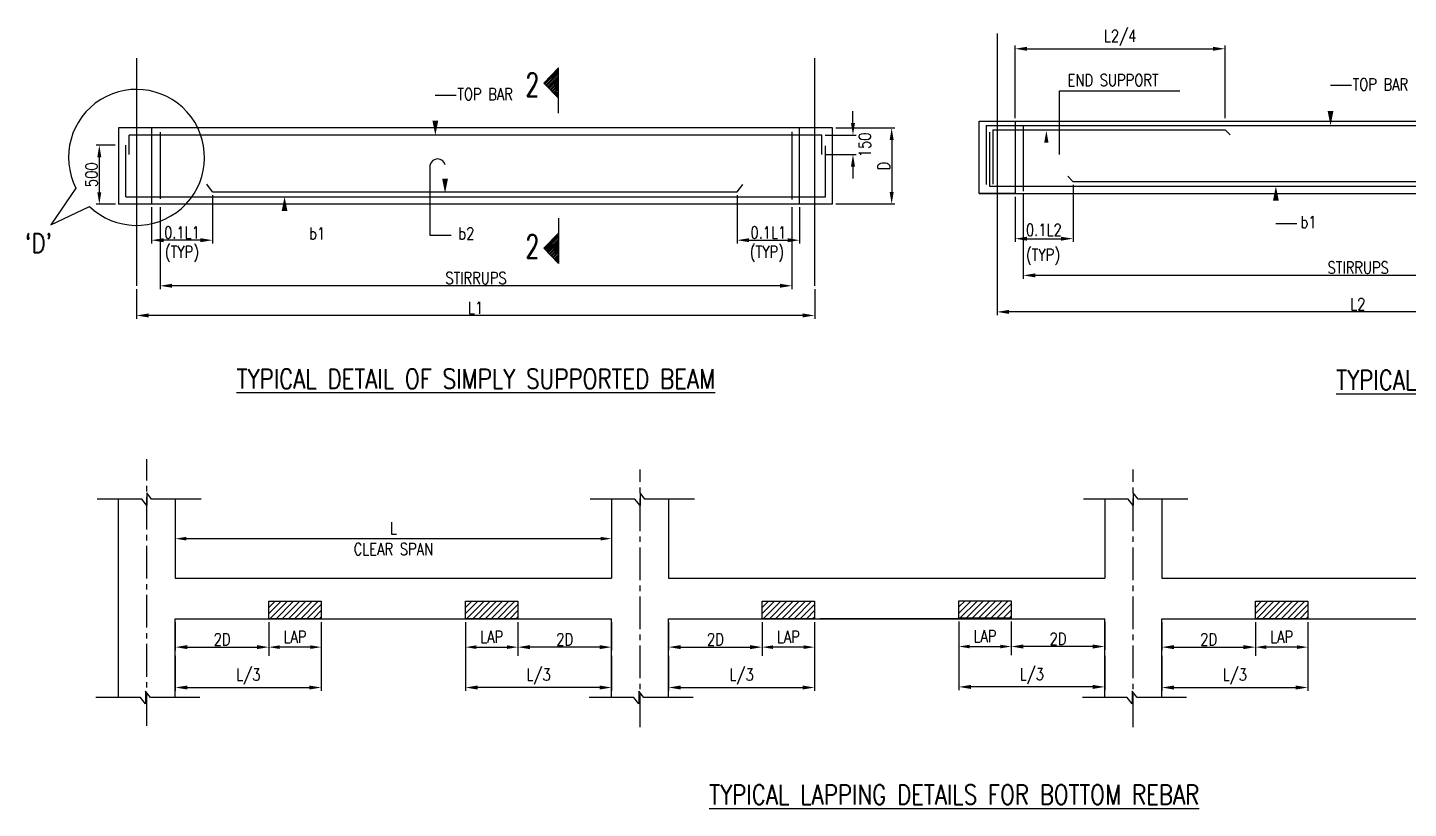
# Model space of a CAD drawing. Extents: x 455722 to 896904, y -439105 to -272741.
# Drawn here: x 514121 to 545775, y -305675 to -287773 of the extents above; entities that cross this region are included whole.
import ezdxf
from ezdxf.enums import TextEntityAlignment as Align
from ezdxf.lldxf.tags import DXFTag

# ---------------------------------------------------------------- set-up
doc = ezdxf.new("R2010")
doc.units = 0
doc.header["$LTSCALE"] = 500
doc.header["$MEASUREMENT"] = 0
doc.linetypes.add('CENTER2', pattern=[1.125, 0.75, -0.125, 0.125, -0.125])
doc.layers.get('DEFPOINTS').update_dxf_attribs({"color": 4})
for name, color, linetype in [('07', 5, 'Continuous'), ('08', 4, 'Continuous'), ('09', 6, 'Continuous'), ('BEAM', 4, 'Continuous'), ('CEN', 8, 'CENTER'), ('col & circal', 8, 'CENTER2'), ('CUTOUT2', 9, 'Continuous'), ('DIM', 5, 'Continuous'), ('LINK', 2, 'Continuous'), ('NO. SECTION', 1, 'Continuous'), ('S-CONCRET LINE', 4, 'Continuous'), ('S-DIM-1', 5, 'Continuous'), ('S-REINFORCEMENT', 6, 'Continuous'), ('S-TEXT-1', 4, 'Continuous'), ('S-TITLE', 6, 'Continuous'), ('STIRRUPS', 2, 'Continuous')]:
    doc.layers.add(name, color=color, linetype=linetype)
doc.styles.add('ROMANC', font='simplex.shx', dxfattribs={"width": 0.8, "height": 250})
doc.styles.add('ROMANS', font='simplex.shx', dxfattribs={"width": 0.8, "height": 275, "bigfont": 'bigfont.shx'})
doc.styles.add('ROMENT', font='simplex.shx', dxfattribs={"bigfont": 'bigfont.shx'})
tags = doc.linetypes.add('CENTER', pattern=[2, 1.25, -0.25, 0.25, -0.25]).pattern_tags.tags
tags[10:11] = [DXFTag(74, 4), DXFTag(75, 0), DXFTag(340, '0'), DXFTag(46, 1.0), DXFTag(50, 0.0), DXFTag(44, 0.0), DXFTag(45, 0.0)]
tags[8:9] = [DXFTag(74, 4), DXFTag(75, 0), DXFTag(340, '0'), DXFTag(46, 1.0), DXFTag(50, 0.0), DXFTag(44, 0.0), DXFTag(45, 0.0)]
tags[6:7] = [DXFTag(74, 4), DXFTag(75, 0), DXFTag(340, '0'), DXFTag(46, 1.0), DXFTag(50, 0.0), DXFTag(44, 0.0), DXFTag(45, 0.0)]
tags[4:5] = [DXFTag(74, 4), DXFTag(75, 0), DXFTag(340, '0'), DXFTag(46, 1.0), DXFTag(50, 0.0), DXFTag(44, 0.0), DXFTag(45, 0.0)]
doc.dimstyles.new('Copy of INT2TIMES', dxfattribs={"dimtxt": 300, "dimasz": 275, "dimexe": 75, "dimexo": 75, "dimgap": 40, "dimtad": 1, "dimdec": 0, "dimlfac": 0.5, "dimrnd": 5, "dimzin": 0, "dimdsep": 46, "dimtxsty": 'ROMANS', "dimcen": -1, "dimclrd": 5, "dimclre": 5, "dimclrt": 4, "dimadec": 0, "dimazin": 0, "dimtfac": 1, "dimtdec": 0, "dimtix": 1, "dimtofl": 0, "dimtmove": 2, "dimatfit": 3, "dimfxl": 0, "dimtolj": 1, "dimtzin": 0, "dimarcsym": 0})
doc.dimstyles.new('dim100', dxfattribs={"dimtxt": 250, "dimasz": 250, "dimexe": 200, "dimexo": 200, "dimgap": 100, "dimtad": 1, "dimdec": 0, "dimzin": 0, "dimdsep": 46, "dimtxsty": 'ROMANS', "dimcen": 0, "dimclrd": 5, "dimclre": 5, "dimclrt": 4, "dimadec": 0, "dimazin": 0, "dimtfac": 1, "dimtdec": 0, "dimtix": 1, "dimtofl": 0, "dimtmove": 2, "dimatfit": 3, "dimfxl": 0, "dimtolj": 1, "dimtzin": 0, "dimlwd": -1, "dimlwe": -1, "dimarcsym": 0})
pattern_1 = [(225, (528647.642, -196795.326), (-19.505621, 19.505621), [])]

# ---------------------------------------------------------------- blocks, each defined once
blk = doc.blocks.new('*D18')
at = {"layer": 'DEFPOINTS', "color": 0, "ltscale": 2}
for p in [(536346, -292942), (552884, -293454), (536346, -294291)]:
    blk.add_point(p, dxfattribs=at)
at = {"layer": 'DIM', "color": 5, "lineweight": -2, "ltscale": 2}
for p, q in [((536346, -293017), (536346, -294366)), ((552884, -293529), (552884, -294366)), ((552609, -294291), (536621, -294291))]:
    blk.add_line(p, q, dxfattribs=at)
at = {"layer": 'DIM', "color": 5, "ltscale": 2}
for points in [[(536621, -294245), (536621, -294337), (536346, -294291)], [(552609, -294245), (552609, -294337), (552884, -294291)]]:
    blk.add_solid(points, dxfattribs=at)
at = {"layer": 'DIM', "color": 4, "ltscale": 2, "insert": (544615, -294114), "char_height": 275, "attachment_point": 5, "style": 'ROMANS'}
blk.add_mtext('\\A1;L2', dxfattribs=at)
blk = doc.blocks.new('*D19')
at = {"layer": 'DEFPOINTS', "color": 0, "ltscale": 2}
for p in [(536945, -291526), (552305, -291575), (536945, -293454)]:
    blk.add_point(p, dxfattribs=at)
at = {"layer": 'DIM', "color": 5, "lineweight": -2, "ltscale": 2}
for p, q in [((536945, -291601), (536945, -293529)), ((552305, -291650), (552305, -293529)), ((552030, -293454), (537220, -293454))]:
    blk.add_line(p, q, dxfattribs=at)
at = {"layer": 'DIM', "color": 5, "ltscale": 2}
for points in [[(537220, -293408), (537220, -293499), (536945, -293454)], [(552030, -293408), (552030, -293499), (552305, -293454)]]:
    blk.add_solid(points, dxfattribs=at)
at = {"layer": 'DIM', "color": 4, "ltscale": 2, "insert": (544625, -293276), "char_height": 275, "attachment_point": 5, "style": 'ROMANS'}
blk.add_mtext('\\A1;STIRRUPS', dxfattribs=at)
blk = doc.blocks.new('*D30')
at = {"layer": 'DEFPOINTS', "color": 0, "ltscale": 2}
for p in [(541573, -288258), (536760, -289921), (541573, -289921)]:
    blk.add_point(p, dxfattribs=at)
at = {"layer": 'DIM', "color": 5, "lineweight": -2, "ltscale": 2}
for p, q in [((536760, -289846), (536760, -288183)), ((537035, -288258), (541298, -288258)), ((541573, -289846), (541573, -288183))]:
    blk.add_line(p, q, dxfattribs=at)
at = {"layer": 'DIM', "color": 5, "ltscale": 2}
for points in [[(537035, -288212), (537035, -288304), (536760, -288258)], [(541298, -288212), (541298, -288304), (541573, -288258)]]:
    blk.add_solid(points, dxfattribs=at)
at = {"layer": 'DIM', "color": 4, "ltscale": 2, "insert": (539167, -288008), "char_height": 275, "attachment_point": 5, "style": 'ROMANS'}
blk.add_mtext('\\A1;L2/4', dxfattribs=at)
blk = doc.blocks.new('*D33')
at = {"layer": 'DEFPOINTS', "color": 0, "ltscale": 2}
for p in [(517156, -291817), (531644, -291817), (517156, -293692)]:
    blk.add_point(p, dxfattribs=at)
at = {"layer": 'DIM', "color": 5, "lineweight": -2, "ltscale": 2}
for p, q in [((517156, -291892), (517156, -293767)), ((531644, -291892), (531644, -293767)), ((531369, -293692), (517431, -293692))]:
    blk.add_line(p, q, dxfattribs=at)
at = {"layer": 'DIM', "color": 5, "ltscale": 2}
for points in [[(517431, -293646), (517431, -293737), (517156, -293692)], [(531369, -293646), (531369, -293737), (531644, -293692)]]:
    blk.add_solid(points, dxfattribs=at)
at = {"layer": 'DIM', "color": 4, "ltscale": 2, "insert": (524400, -293514), "char_height": 275, "attachment_point": 5, "style": 'ROMANS'}
blk.add_mtext('\\A1;STIRRUPS', dxfattribs=at)
blk = doc.blocks.new('*D34')
at = {"layer": 'DEFPOINTS', "color": 0, "ltscale": 2}
for p in [(516617, -293692), (532164, -293692), (516617, -294373)]:
    blk.add_point(p, dxfattribs=at)
at = {"layer": 'DIM', "color": 5, "lineweight": -2, "ltscale": 2}
for p, q in [((516617, -293767), (516617, -294448)), ((532164, -293767), (532164, -294448)), ((531889, -294373), (516892, -294373))]:
    blk.add_line(p, q, dxfattribs=at)
at = {"layer": 'DIM', "color": 5, "ltscale": 2}
for points in [[(516892, -294327), (516892, -294418), (516617, -294373)], [(531889, -294327), (531889, -294418), (532164, -294373)]]:
    blk.add_solid(points, dxfattribs=at)
at = {"layer": 'DIM', "color": 4, "ltscale": 2, "insert": (524390, -294195), "char_height": 275, "attachment_point": 5, "style": 'ROMANS'}
blk.add_mtext('\\A1;L1', dxfattribs=at)
blk = doc.blocks.new('*D35')
at = {"layer": 'DEFPOINTS', "color": 0, "ltscale": 2}
for p in [(532576, -290073), (532576, -291817), (533929, -291817)]:
    blk.add_point(p, dxfattribs=at)
at = {"layer": 'DIM', "color": 5, "lineweight": -2, "ltscale": 2}
for p, q in [((532651, -290073), (534004, -290073)), ((533929, -290348), (533929, -291542)), ((532651, -291817), (534004, -291817))]:
    blk.add_line(p, q, dxfattribs=at)
at = {"layer": 'DIM', "color": 5, "ltscale": 2}
for points in [[(533883, -290348), (533975, -290348), (533929, -290073)], [(533883, -291542), (533975, -291542), (533929, -291817)]]:
    blk.add_solid(points, dxfattribs=at)
at = {"layer": 'DIM', "color": 4, "ltscale": 2, "insert": (533751, -290945), "char_height": 275, "attachment_point": 5, "rotation": 90, "style": 'ROMANS'}
blk.add_mtext('\\A1;D', dxfattribs=at)
blk = doc.blocks.new('*D36')
at = {"layer": 'DEFPOINTS', "color": 0, "ltscale": 2}
for p in [(532329, -290238), (533042, -290238), (532329, -290684)]:
    blk.add_point(p, dxfattribs=at)
at = {"layer": 'DIM', "color": 5, "lineweight": -2, "ltscale": 2}
for p, q in [((533042, -289963), (533042, -289688)), ((532404, -290238), (533117, -290238)), ((532404, -290684), (533117, -290684)), ((533042, -290959), (533042, -291234))]:
    blk.add_line(p, q, dxfattribs=at)
at = {"layer": 'DIM', "color": 5, "ltscale": 2}
for points in [[(532996, -289963), (533088, -289963), (533042, -290238)], [(532996, -290959), (533088, -290959), (533042, -290684)]]:
    blk.add_solid(points, dxfattribs=at)
at = {"layer": 'DIM', "color": 4, "ltscale": 2, "insert": (533313, -290461), "char_height": 275, "attachment_point": 5, "rotation": 90, "style": 'ROMANS'}
blk.add_mtext('\\A1;150', dxfattribs=at)
blk = doc.blocks.new('*D40')
at = {"layer": 'DEFPOINTS', "color": 0, "ltscale": 2}
for p in [(516204, -290469), (515764, -291822), (516213, -291822)]:
    blk.add_point(p, dxfattribs=at)
at = {"layer": 'DIM', "color": 5, "lineweight": -2, "ltscale": 2}
for p, q in [((516129, -290469), (515689, -290469)), ((515764, -290744), (515764, -291547)), ((516138, -291822), (515689, -291822))]:
    blk.add_line(p, q, dxfattribs=at)
at = {"layer": 'DIM', "color": 5, "ltscale": 2}
for points in [[(515718, -290744), (515810, -290744), (515764, -290469)], [(515718, -291547), (515810, -291547), (515764, -291822)]]:
    blk.add_solid(points, dxfattribs=at)
at = {"layer": 'DIM', "color": 4, "ltscale": 2, "insert": (515586, -291146), "char_height": 275, "attachment_point": 5, "rotation": 90, "style": 'ROMANS'}
blk.add_mtext('\\A1;{500}', dxfattribs=at)
blk = doc.blocks.new('*D42')
at = {"layer": 'DEFPOINTS', "color": 0, "ltscale": 2}
for p in [(538086, -291299), (536760, -291575), (538086, -292612)]:
    blk.add_point(p, dxfattribs=at)
at = {"layer": 'DIM', "color": 5, "lineweight": -2, "ltscale": 2}
for p, q in [((538086, -291374), (538086, -292687)), ((536760, -291650), (536760, -292687)), ((537035, -292612), (537811, -292612))]:
    blk.add_line(p, q, dxfattribs=at)
at = {"layer": 'DIM', "color": 5, "ltscale": 2}
for points in [[(537035, -292567), (537035, -292658), (536760, -292612)], [(537811, -292567), (537811, -292658), (538086, -292612)]]:
    blk.add_solid(points, dxfattribs=at)
at = {"layer": 'DIM', "color": 4, "ltscale": 2, "insert": (537417, -292412), "char_height": 275, "attachment_point": 5, "style": 'ROMANS'}
blk.add_mtext('\\A1;0.1L2', dxfattribs=at)
blk = doc.blocks.new('*D43')
at = {"layer": 'DEFPOINTS', "color": 0, "ltscale": 2}
for p in [(516963, -291817), (518357, -291542), (516963, -292647)]:
    blk.add_point(p, dxfattribs=at)
at = {"layer": 'DIM', "color": 5, "lineweight": -2, "ltscale": 2}
for p, q in [((518357, -291617), (518357, -292722)), ((516963, -291892), (516963, -292722)), ((518082, -292647), (517238, -292647))]:
    blk.add_line(p, q, dxfattribs=at)
at = {"layer": 'DIM', "color": 5, "ltscale": 2}
for points in [[(517238, -292601), (517238, -292693), (516963, -292647)], [(518082, -292601), (518082, -292693), (518357, -292647)]]:
    blk.add_solid(points, dxfattribs=at)
at = {"layer": 'DIM', "color": 4, "ltscale": 2, "insert": (517660, -292469), "char_height": 275, "attachment_point": 5, "style": 'ROMANS'}
blk.add_mtext('\\A1;{\\A1;0.1L1}', dxfattribs=at)
blk = doc.blocks.new('*D44')
at = {"layer": 'DEFPOINTS', "color": 0, "ltscale": 2}
for p in [(530386, -291542), (531817, -291817), (531817, -292647)]:
    blk.add_point(p, dxfattribs=at)
at = {"layer": 'DIM', "color": 5, "lineweight": -2, "ltscale": 2}
for p, q in [((530386, -291617), (530386, -292722)), ((531817, -291892), (531817, -292722)), ((530661, -292647), (531542, -292647))]:
    blk.add_line(p, q, dxfattribs=at)
at = {"layer": 'DIM', "color": 5, "ltscale": 2}
for points in [[(530661, -292601), (530661, -292693), (530386, -292647)], [(531542, -292601), (531542, -292693), (531817, -292647)]]:
    blk.add_solid(points, dxfattribs=at)
at = {"layer": 'DIM', "color": 4, "ltscale": 2, "insert": (531102, -292469), "char_height": 275, "attachment_point": 5, "style": 'ROMANS'}
blk.add_mtext('\\A1;{\\A1;0.1L1}', dxfattribs=at)
blk = doc.blocks.new('*D136')
at = {"layer": 'DEFPOINTS', "color": 0, "ltscale": 2}
for p in [(536669, -301314), (538815, -301324), (536669, -301964)]:
    blk.add_point(p, dxfattribs=at)
at = {"layer": 'DIM', "color": 5, "lineweight": -2, "ltscale": 2}
for p, q in [((536669, -301389), (536669, -302039)), ((538815, -301399), (538815, -302039)), ((538540, -301964), (536944, -301964))]:
    blk.add_line(p, q, dxfattribs=at)
at = {"layer": 'DIM', "color": 5, "ltscale": 2}
for points in [[(536944, -301918), (536944, -302010), (536669, -301964)], [(538540, -301918), (538540, -302010), (538815, -301964)]]:
    blk.add_solid(points, dxfattribs=at)
at = {"layer": 'DIM', "color": 4, "ltscale": 2, "insert": (537742, -301786), "char_height": 275, "attachment_point": 5, "style": 'ROMANS'}
blk.add_mtext('\\A1;{2D}', dxfattribs=at)
blk = doc.blocks.new('*D137')
at = {"layer": 'DEFPOINTS', "color": 0}
for p in [(535469, -301314), (536669, -301314), (536669, -301964)]:
    blk.add_point(p, dxfattribs=at)
at = {"layer": 'S-DIM-1', "color": 5}
for p, q in [((535469, -301514), (535469, -302164)), ((536669, -301514), (536669, -302164)), ((535719, -301964), (536419, -301964))]:
    blk.add_line(p, q, dxfattribs=at)
for points in [[(535719, -301922), (535719, -302005), (535469, -301964)], [(536419, -301922), (536419, -302005), (536669, -301964)]]:
    blk.add_solid(points, dxfattribs=at)
at = {"layer": 'S-DIM-1', "color": 4, "insert": (536069, -301726), "char_height": 275, "attachment_point": 5, "style": 'ROMANS'}
blk.add_mtext('\\A1;LAP', dxfattribs=at)
blk = doc.blocks.new('*D138')
at = {"layer": 'DEFPOINTS', "color": 0, "ltscale": 2}
for p in [(535469, -301314), (538815, -302100), (535469, -302890)]:
    blk.add_point(p, dxfattribs=at)
at = {"layer": 'DIM', "color": 5, "lineweight": -2, "ltscale": 2}
for p, q in [((535469, -301389), (535469, -302965)), ((538815, -302175), (538815, -302965)), ((538540, -302890), (535744, -302890))]:
    blk.add_line(p, q, dxfattribs=at)
at = {"layer": 'DIM', "color": 5, "ltscale": 2}
for points in [[(535744, -302844), (535744, -302936), (535469, -302890)], [(538540, -302844), (538540, -302936), (538815, -302890)]]:
    blk.add_solid(points, dxfattribs=at)
at = {"layer": 'DIM', "color": 4, "ltscale": 2, "insert": (537142, -302640), "char_height": 275, "attachment_point": 5, "style": 'ROMANS'}
blk.add_mtext('\\A1;L/3', dxfattribs=at)
blk = doc.blocks.new('*D139')
at = {"layer": 'DEFPOINTS', "color": 0, "ltscale": 2}
for p in [(525360, -301327), (527506, -301327), (525360, -301977)]:
    blk.add_point(p, dxfattribs=at)
at = {"layer": 'DIM', "color": 5, "lineweight": -2, "ltscale": 2}
for p, q in [((525360, -301402), (525360, -302052)), ((527506, -301402), (527506, -302052)), ((527231, -301977), (525635, -301977))]:
    blk.add_line(p, q, dxfattribs=at)
at = {"layer": 'DIM', "color": 5, "ltscale": 2}
for points in [[(525635, -301931), (525635, -302023), (525360, -301977)], [(527231, -301931), (527231, -302023), (527506, -301977)]]:
    blk.add_solid(points, dxfattribs=at)
at = {"layer": 'DIM', "color": 4, "ltscale": 2, "insert": (526433, -301800), "char_height": 275, "attachment_point": 5, "style": 'ROMANS'}
blk.add_mtext('\\A1;{2D}', dxfattribs=at)
blk = doc.blocks.new('*D140')
at = {"layer": 'DEFPOINTS', "color": 0}
for p in [(524160, -301327), (525360, -301327), (525360, -301977)]:
    blk.add_point(p, dxfattribs=at)
at = {"layer": 'S-DIM-1', "color": 5}
for p, q in [((524160, -301527), (524160, -302177)), ((525360, -301527), (525360, -302177)), ((524410, -301977), (525110, -301977))]:
    blk.add_line(p, q, dxfattribs=at)
for points in [[(524410, -301936), (524410, -302019), (524160, -301977)], [(525110, -301936), (525110, -302019), (525360, -301977)]]:
    blk.add_solid(points, dxfattribs=at)
at = {"layer": 'S-DIM-1', "color": 4, "insert": (524760, -301740), "char_height": 275, "attachment_point": 5, "style": 'ROMANS'}
blk.add_mtext('\\A1;LAP', dxfattribs=at)
blk = doc.blocks.new('*D141')
at = {"layer": 'DEFPOINTS', "color": 0, "ltscale": 2}
for p in [(524160, -301327), (527506, -302102), (524160, -302903)]:
    blk.add_point(p, dxfattribs=at)
at = {"layer": 'DIM', "color": 5, "lineweight": -2, "ltscale": 2}
for p, q in [((524160, -301402), (524160, -302978)), ((527506, -302177), (527506, -302978)), ((527231, -302903), (524435, -302903))]:
    blk.add_line(p, q, dxfattribs=at)
at = {"layer": 'DIM', "color": 5, "ltscale": 2}
for points in [[(524435, -302858), (524435, -302949), (524160, -302903)], [(527231, -302858), (527231, -302949), (527506, -302903)]]:
    blk.add_solid(points, dxfattribs=at)
at = {"layer": 'DIM', "color": 4, "ltscale": 2, "insert": (525833, -302654), "char_height": 275, "attachment_point": 5, "style": 'ROMANS'}
blk.add_mtext('\\A1;L/3', dxfattribs=at)
blk = doc.blocks.new('*D142')
at = {"layer": 'DEFPOINTS', "color": 0, "ltscale": 2}
for p in [(517506, -301327), (519651, -301327), (519651, -301977)]:
    blk.add_point(p, dxfattribs=at)
at = {"layer": 'DIM', "color": 5, "lineweight": -2, "ltscale": 2}
for p, q in [((517506, -301402), (517506, -302052)), ((519651, -301402), (519651, -302052)), ((517781, -301977), (519376, -301977))]:
    blk.add_line(p, q, dxfattribs=at)
at = {"layer": 'DIM', "color": 5, "ltscale": 2}
for points in [[(517781, -301931), (517781, -302023), (517506, -301977)], [(519376, -301931), (519376, -302023), (519651, -301977)]]:
    blk.add_solid(points, dxfattribs=at)
at = {"layer": 'DIM', "color": 4, "ltscale": 2, "insert": (518579, -301800), "char_height": 275, "attachment_point": 5, "style": 'ROMANS'}
blk.add_mtext('\\A1;{2D}', dxfattribs=at)
blk = doc.blocks.new('*D143')
at = {"layer": 'DEFPOINTS', "color": 0}
for p in [(519651, -301327), (520851, -301327), (519651, -301977)]:
    blk.add_point(p, dxfattribs=at)
at = {"layer": 'S-DIM-1', "color": 5}
for p, q in [((519651, -301527), (519651, -302177)), ((520851, -301527), (520851, -302177)), ((520601, -301977), (519901, -301977))]:
    blk.add_line(p, q, dxfattribs=at)
for points in [[(519901, -301936), (519901, -302019), (519651, -301977)], [(520601, -301936), (520601, -302019), (520851, -301977)]]:
    blk.add_solid(points, dxfattribs=at)
at = {"layer": 'S-DIM-1', "color": 4, "insert": (520251, -301740), "char_height": 275, "attachment_point": 5, "style": 'ROMANS'}
blk.add_mtext('\\A1;LAP', dxfattribs=at)
blk = doc.blocks.new('*D144')
at = {"layer": 'DEFPOINTS', "color": 0, "ltscale": 2}
for p in [(520851, -301327), (517506, -302102), (520851, -302903)]:
    blk.add_point(p, dxfattribs=at)
at = {"layer": 'DIM', "color": 5, "lineweight": -2, "ltscale": 2}
for p, q in [((520851, -301402), (520851, -302978)), ((517506, -302177), (517506, -302978)), ((517781, -302903), (520576, -302903))]:
    blk.add_line(p, q, dxfattribs=at)
at = {"layer": 'DIM', "color": 5, "ltscale": 2}
for points in [[(517781, -302858), (517781, -302949), (517506, -302903)], [(520576, -302858), (520576, -302949), (520851, -302903)]]:
    blk.add_solid(points, dxfattribs=at)
at = {"layer": 'DIM', "color": 4, "ltscale": 2, "insert": (519179, -302654), "char_height": 275, "attachment_point": 5, "style": 'ROMANS'}
blk.add_mtext('\\A1;L/3', dxfattribs=at)
blk = doc.blocks.new('*D145')
at = {"layer": 'DEFPOINTS', "color": 0, "ltscale": 2}
for p in [(528815, -301327), (530960, -301327), (530960, -301977)]:
    blk.add_point(p, dxfattribs=at)
at = {"layer": 'DIM', "color": 5, "lineweight": -2, "ltscale": 2}
for p, q in [((528815, -301402), (528815, -302052)), ((530960, -301402), (530960, -302052)), ((529090, -301977), (530685, -301977))]:
    blk.add_line(p, q, dxfattribs=at)
at = {"layer": 'DIM', "color": 5, "ltscale": 2}
for points in [[(529090, -301931), (529090, -302023), (528815, -301977)], [(530685, -301931), (530685, -302023), (530960, -301977)]]:
    blk.add_solid(points, dxfattribs=at)
at = {"layer": 'DIM', "color": 4, "ltscale": 2, "insert": (529887, -301800), "char_height": 275, "attachment_point": 5, "style": 'ROMANS'}
blk.add_mtext('\\A1;{2D}', dxfattribs=at)
blk = doc.blocks.new('*D146')
at = {"layer": 'DEFPOINTS', "color": 0}
for p in [(530960, -301327), (532160, -301327), (530960, -301977)]:
    blk.add_point(p, dxfattribs=at)
at = {"layer": 'S-DIM-1', "color": 5}
for p, q in [((530960, -301527), (530960, -302177)), ((532160, -301527), (532160, -302177)), ((531910, -301977), (531210, -301977))]:
    blk.add_line(p, q, dxfattribs=at)
for points in [[(531210, -301936), (531210, -302019), (530960, -301977)], [(531910, -301936), (531910, -302019), (532160, -301977)]]:
    blk.add_solid(points, dxfattribs=at)
at = {"layer": 'S-DIM-1', "color": 4, "insert": (531560, -301740), "char_height": 275, "attachment_point": 5, "style": 'ROMANS'}
blk.add_mtext('\\A1;LAP', dxfattribs=at)
blk = doc.blocks.new('*D147')
at = {"layer": 'DEFPOINTS', "color": 0, "ltscale": 2}
for p in [(532160, -301327), (528815, -302102), (532160, -302903)]:
    blk.add_point(p, dxfattribs=at)
at = {"layer": 'DIM', "color": 5, "lineweight": -2, "ltscale": 2}
for p, q in [((532160, -301402), (532160, -302978)), ((528815, -302177), (528815, -302978)), ((529090, -302903), (531885, -302903))]:
    blk.add_line(p, q, dxfattribs=at)
at = {"layer": 'DIM', "color": 5, "ltscale": 2}
for points in [[(529090, -302858), (529090, -302949), (528815, -302903)], [(531885, -302858), (531885, -302949), (532160, -302903)]]:
    blk.add_solid(points, dxfattribs=at)
at = {"layer": 'DIM', "color": 4, "ltscale": 2, "insert": (530487, -302654), "char_height": 275, "attachment_point": 5, "style": 'ROMANS'}
blk.add_mtext('\\A1;L/3', dxfattribs=at)
blk = doc.blocks.new('*D148')
at = {"layer": 'DEFPOINTS', "color": 0, "ltscale": 2}
for p in [(540123, -301327), (542269, -301327), (542269, -301977)]:
    blk.add_point(p, dxfattribs=at)
at = {"layer": 'DIM', "color": 5, "lineweight": -2, "ltscale": 2}
for p, q in [((540123, -301402), (540123, -302052)), ((542269, -301402), (542269, -302052)), ((540398, -301977), (541994, -301977))]:
    blk.add_line(p, q, dxfattribs=at)
at = {"layer": 'DIM', "color": 5, "ltscale": 2}
for points in [[(540398, -301931), (540398, -302023), (540123, -301977)], [(541994, -301931), (541994, -302023), (542269, -301977)]]:
    blk.add_solid(points, dxfattribs=at)
at = {"layer": 'DIM', "color": 4, "ltscale": 2, "insert": (541196, -301800), "char_height": 275, "attachment_point": 5, "style": 'ROMANS'}
blk.add_mtext('\\A1;{2D}', dxfattribs=at)
blk = doc.blocks.new('*D149')
at = {"layer": 'DEFPOINTS', "color": 0}
for p in [(542269, -301327), (543469, -301327), (542269, -301977)]:
    blk.add_point(p, dxfattribs=at)
at = {"layer": 'S-DIM-1', "color": 5}
for p, q in [((542269, -301527), (542269, -302177)), ((543469, -301527), (543469, -302177)), ((543219, -301977), (542519, -301977))]:
    blk.add_line(p, q, dxfattribs=at)
for points in [[(542519, -301936), (542519, -302019), (542269, -301977)], [(543219, -301936), (543219, -302019), (543469, -301977)]]:
    blk.add_solid(points, dxfattribs=at)
at = {"layer": 'S-DIM-1', "color": 4, "insert": (542869, -301740), "char_height": 275, "attachment_point": 5, "style": 'ROMANS'}
blk.add_mtext('\\A1;LAP', dxfattribs=at)
blk = doc.blocks.new('*D150')
at = {"layer": 'DEFPOINTS', "color": 0, "ltscale": 2}
for p in [(543469, -301327), (540123, -302102), (543469, -302903)]:
    blk.add_point(p, dxfattribs=at)
at = {"layer": 'DIM', "color": 5, "lineweight": -2, "ltscale": 2}
for p, q in [((543469, -301402), (543469, -302978)), ((540123, -302177), (540123, -302978)), ((540398, -302903), (543194, -302903))]:
    blk.add_line(p, q, dxfattribs=at)
at = {"layer": 'DIM', "color": 5, "ltscale": 2}
for points in [[(540398, -302858), (540398, -302949), (540123, -302903)], [(543194, -302858), (543194, -302949), (543469, -302903)]]:
    blk.add_solid(points, dxfattribs=at)
at = {"layer": 'DIM', "color": 4, "ltscale": 2, "insert": (541796, -302654), "char_height": 275, "attachment_point": 5, "style": 'ROMANS'}
blk.add_mtext('\\A1;L/3', dxfattribs=at)
blk = doc.blocks.new('*D151')
at = {"layer": 'DEFPOINTS', "color": 0}
for p in [(517506, -299490), (527506, -299490), (527506, -299490)]:
    blk.add_point(p, dxfattribs=at)
at = {"layer": 'S-DIM-1', "color": 5}
blk.add_line((517756, -299490), (527256, -299490), dxfattribs=at)
for points in [[(517756, -299449), (517756, -299532), (517506, -299490)], [(527256, -299449), (527256, -299532), (527506, -299490)]]:
    blk.add_solid(points, dxfattribs=at)
at = {"layer": 'S-DIM-1', "color": 4, "char_height": 275, "attachment_point": 5, "style": 'ROMANS'}
for s, insert in [('\\A1;L', (522506, -299253)), ('\\A1;CLEAR SPAN', (522506, -299728))]:
    blk.add_mtext(s, dxfattribs=dict(at, insert=insert))

msp = doc.modelspace()

# ---------------------------------------------------------------- hatches: boundary and pattern name
at = {"layer": 'BEAM'}
h = msp.add_hatch(dxfattribs=at)
h.set_pattern_fill('ANSI31', color=253, scale=800, style=0)
h.set_pattern_definition([(45, (-5132105.15, 1966205.63), (-70.7106781, 70.7106781), [])])
h.paths.add_polyline_path([(519651.392, -300926.243), (519651.392, -301327.354), (520851.392, -301327.354), (520851.392, -300926.243)])
h = msp.add_hatch(dxfattribs=at)
h.set_pattern_fill('ANSI31', color=253, scale=800, style=0)
h.set_pattern_definition([(45, (-5127596.38, 1966205.63), (-70.7106781, 70.7106781), [])])
h.paths.add_polyline_path([(524160.155, -300926.243), (524160.155, -301327.354), (525360.155, -301327.354), (525360.155, -300926.243)])
h = msp.add_hatch(dxfattribs=at)
h.set_pattern_fill('ANSI31', color=253, scale=800, style=0)
h.set_pattern_definition([(45, (-5120796.38, 1966205.63), (-70.7106781, 70.7106781), [])])
h.paths.add_polyline_path([(530960.155, -300926.243), (530960.155, -301327.354), (532160.155, -301327.354), (532160.155, -300926.243)])
h = msp.add_hatch(dxfattribs=at)
h.set_pattern_fill('ANSI31', color=253, scale=800, style=0)
h.set_pattern_definition([(45, (-5116287.62, 1966219.18), (-70.7106781, 70.7106781), [])])
h.paths.add_polyline_path([(535468.919, -300912.69), (535468.919, -301313.8), (536668.919, -301313.8), (536668.919, -300912.69)])
h = msp.add_hatch(dxfattribs=at)
h.set_pattern_fill('ANSI31', color=253, scale=800, style=0)
h.set_pattern_definition([(45, (-5109487.62, 1966205.63), (-70.7106781, 70.7106781), [])])
h.paths.add_polyline_path([(542268.919, -300926.243), (542268.919, -301327.354), (543468.919, -301327.354), (543468.919, -300926.243)])
at = {"layer": 'NO. SECTION', "ltscale": 5}
h = msp.add_hatch(dxfattribs=at)
h.set_pattern_fill('ANSI31', color=256, scale=220.680914, angle=90, style=0)
h.set_pattern_definition(pattern_1)
h.paths.add_polyline_path([(525951.824, -289042.696), (526293.75, -288694.709), (526293.75, -289390.684)])
h = msp.add_hatch(dxfattribs=at)
h.set_pattern_fill('ANSI31', color=256, scale=220.680914, angle=90, style=0)
h.set_pattern_definition(pattern_1)
h.paths.add_polyline_path([(525951.824, -292830.666), (526293.75, -293178.653), (526293.75, -292482.678)])

# ---------------------------------------------------------------- linework, layer by layer
at = {"layer": '07', "elevation": 0, "flags": 128}
msp.add_lwpolyline([(523690.633, -290919.342, 0, 0, 0), (523690.633, -291569.199, 0, 132, 0), (523690.633, -291239.418, 132, 132, 0)], format="xyseb", dxfattribs=at)
at = {"layer": '08', "elevation": 0}
msp.add_lwpolyline([(535933.012, -289920.768), (536759.887, -289920.768), (536759.887, -291574.518), (535933.012, -291574.518)], close=True, dxfattribs=at)
msp.add_lwpolyline([(516204.482, -290073.417), (516204.482, -291816.699)], dxfattribs=at)
at = {"layer": 'BEAM', "elevation": 0}
for points in [[(519651.392, -300926.243), (520851.392, -300926.243), (520851.392, -301327.354), (519651.392, -301327.354)], [(524160.155, -300926.243), (525360.155, -300926.243), (525360.155, -301327.354), (524160.155, -301327.354)], [(530960.155, -300926.243), (532160.155, -300926.243), (532160.155, -301327.354), (530960.155, -301327.354)], [(535468.919, -300912.69), (536668.919, -300912.69), (536668.919, -301313.8), (535468.919, -301313.8)], [(542268.919, -300926.243), (543468.919, -300926.243), (543468.919, -301327.354), (542268.919, -301327.354)]]:
    msp.add_lwpolyline(points, close=True, dxfattribs=at)
at = {"layer": 'CEN'}
for p, q in [((536346.449, -287908.771), (536346.449, -293453.641)), ((516616.982, -288473.865), (516616.982, -293691.561)), ((532163.787, -293691.561), (532163.787, -288473.865))]:
    msp.add_line(p, q, dxfattribs=at)
at = {"layer": 'col & circal', "linetype": 'CENTER2', "ltscale": 2}
for p, q in [((516851.392, -303780.298), (516851.392, -297669.455)), ((528160.155, -303816), (528160.155, -297902.864)), ((539468.919, -303816), (539468.919, -297902.864))]:
    msp.add_line(p, q, dxfattribs=at)
at = {"layer": 'CUTOUT2', "linetype": 'Continuous', "elevation": 0}
for points in [[(518098.411, -298587.822), (516963.877, -298587.798), (516851.392, -298442.2), (516851.392, -298732.123), (516736.057, -298587.798), (515711.469, -298587.831)], [(529407.175, -298587.827), (528272.64, -298587.803), (528160.155, -298442.204), (528160.155, -298732.127), (528044.82, -298587.803), (527020.233, -298587.836)], [(540715.938, -298587.822), (539581.404, -298587.798), (539468.919, -298442.2), (539468.919, -298732.123), (539353.584, -298587.798), (538328.996, -298587.831)], [(518071.658, -303133.918), (516937.124, -303133.894), (516824.639, -302988.295), (516824.639, -303278.218), (516709.304, -303133.894), (515684.716, -303133.927)], [(529380.421, -303133.922), (528245.887, -303133.898), (528133.402, -302988.299), (528133.402, -303278.223), (528018.067, -303133.898), (526993.48, -303133.931)], [(540689.185, -303133.918), (539554.651, -303133.894), (539442.166, -302988.295), (539442.166, -303278.218), (539326.831, -303133.894), (538302.243, -303133.927)]]:
    msp.add_lwpolyline(points, dxfattribs=at)
at = {"layer": 'DIM', "ltscale": 2}
for p, q in [((537779.188, -290680.533), (537779.188, -289222.479)), ((537779.188, -289222.479), (540534.379, -289222.479)), ((544471.518, -289103.53), (543990.132, -289103.53)), ((523947.111, -289327.874), (523466.817, -289327.874)), ((523348.98, -292535.686), (523348.98, -290919.342)), ((514649.015, -292293.843), (515539.645, -291874.095)), ((543218.577, -292270.072), (542737.191, -292270.072)), ((523829.275, -292535.686), (523348.98, -292535.686))]:
    msp.add_line(p, q, dxfattribs=at)
at = {"layer": 'DIM'}
msp.add_line((515227.804, -291454.163), (514649.015, -292293.843), dxfattribs=at)
at = {"layer": 'DIM', "ltscale": 2, "elevation": 0, "flags": 128}
for points in [[(523466.817, -289327.874, 0, 0, 0), (523466.817, -290238.417, 0, 132, 0), (523466.817, -289908.636, 132, 132, 0)], [(543990.132, -289103.53, 0, 0, 0), (543990.132, -290016.143, 0, 132.3, 0), (543990.132, -289685.612, 132.3, 132.3, 0)], [(537779.188, -290680.533, 0, 0, 0), (537475.478, -290680.533, 0, 0, 0), (537475.478, -290136.945, 0, 99.225, 0), (537475.478, -290412.405, 99.225, 99.225, 0)], [(542737.191, -292270.072, 0, 0, 0), (542737.191, -291409.143, 0, 132.3, 0), (542737.191, -291739.673, 132.3, 132.3, 0)], [(520491.474, -292535.686, 0, 0, 0), (520011.179, -292535.686, 0, 0, 0), (520011.179, -291648.278, 0, 132, 0), (520011.179, -291978.059, 132, 132, 0)]]:
    msp.add_lwpolyline(points, format="xyseb", dxfattribs=at)
at = {"layer": 'DIM', "ltscale": 2}
for centre, radius, start, end in [((516616.982, -290748.313), 1558.217, 226.2597038, 206.9354204), ((523519.807, -290958.447), 175.245, 12.893919, 167.106081)]:
    msp.add_arc(centre, radius, start, end, dxfattribs=at)
at = {"layer": 'LINK'}
for p, q in [((531643.64, -290162.188), (531643.64, -291711.174)), ((536944.578, -290018.677), (536944.578, -291526.011))]:
    msp.add_line(p, q, dxfattribs=at)
at = {"layer": 'NO. SECTION'}
for p, q in [((526293.75, -288694.709), (525951.824, -289042.696)), ((526293.75, -289735.167), (526293.75, -288694.709)), ((526293.75, -289390.684), (525951.824, -289042.696)), ((526293.75, -292138.195), (526293.75, -293178.653)), ((526293.75, -292482.678), (525951.824, -292830.666)), ((526293.75, -293178.653), (525951.824, -292830.666))]:
    msp.add_line(p, q, dxfattribs=at)
at = {"layer": 'S-CONCRET LINE', "color": 130}
for p, q in [((535933.012, -289920.768), (563307.719, -289920.768)), ((536759.887, -289920.768), (536759.887, -291574.518)), ((532576.287, -290073.417), (516204.482, -290073.417)), ((516963.482, -290073.417), (516963.482, -291816.699)), ((531817.287, -291816.699), (531817.287, -290073.417)), ((532576.287, -291816.699), (532576.287, -290073.417)), ((516204.482, -291816.699), (516963.482, -291816.699)), ((516204.482, -291821.934), (516213.316, -291821.934)), ((516963.482, -291816.699), (531817.287, -291816.699)), ((531817.287, -291816.699), (532576.287, -291816.699)), ((535933.012, -291574.518), (536759.887, -291574.518)), ((536759.887, -291574.518), (552503.587, -291574.518)), ((516197.01, -298587.816), (516197.01, -303133.91)), ((517505.774, -298587.161), (517505.774, -300393.718)), ((527505.774, -298587.161), (527505.774, -300393.718)), ((528814.537, -298587.161), (528814.537, -300393.718)), ((538814.537, -298587.161), (538814.537, -300393.718)), ((540123.301, -298587.161), (540123.301, -300393.718)), ((517505.774, -300393.718), (527505.774, -300393.718)), ((528814.537, -300393.718), (538814.537, -300393.718)), ((528814.537, -300393.718), (538814.537, -300393.718)), ((540123.301, -300393.718), (550123.301, -300393.718)), ((517505.774, -301327.354), (527505.774, -301327.354)), ((517505.774, -303133.91), (517505.774, -301327.354)), ((527505.774, -303133.91), (527505.774, -301327.354)), ((528814.537, -301327.354), (535742.427, -301313.8)), ((528814.537, -301327.354), (538814.537, -301327.354)), ((528814.537, -303133.91), (528814.537, -301327.354)), ((538814.537, -303133.91), (538814.537, -301327.354)), ((540123.301, -303133.91), (540123.301, -301327.354)), ((540123.301, -301327.354), (550123.301, -301327.354))]:
    msp.add_line(p, q, dxfattribs=at)
at = {"layer": 'S-REINFORCEMENT', "linetype": 'Continuous'}
for p, q in [((516451.982, -290683.996), (516451.982, -290238.417)), ((532328.787, -290683.996), (532328.787, -290238.417)), ((536246.312, -290116.393), (541573.324, -290116.393)), ((536246.312, -290116.393), (536246.312, -291363.546)), ((541692.637, -290233.205), (541573.324, -290116.393)), ((516369.482, -291651.699), (516369.482, -290469.417)), ((532411.287, -291651.699), (532411.287, -290486)), ((538085.511, -291298.893), (537966.198, -291182.08)), ((518356.981, -291541.699), (518231.481, -291361.919)), ((530385.981, -291541.699), (530517.74, -291366.454)), ((538085.511, -291298.893), (551163.936, -291298.893)), ((516369.482, -291651.699), (532411.287, -291651.699)), ((518356.981, -291541.699), (530385.981, -291541.699))]:
    msp.add_line(p, q, dxfattribs=at)
at = {"layer": 'S-REINFORCEMENT'}
for p, q in [((536098.387, -290016.143), (536098.387, -291367.836)), ((536098.387, -290016.143), (563307.719, -290016.143)), ((536169.281, -290169.841), (536169.281, -291409.143)), ((536169.281, -291409.143), (538827.074, -291409.143)), ((536759.887, -291409.143), (555127.067, -291409.143))]:
    msp.add_line(p, q, dxfattribs=at)
at = {"layer": 'S-REINFORCEMENT', "linetype": 'Continuous', "elevation": 0}
msp.add_lwpolyline([(532328.787, -290238.417), (516451.982, -290238.417), (516451.982, -290238.417)], dxfattribs=at)
at = {"layer": 'STIRRUPS'}
msp.add_line((517156.296, -290173.017), (517156.296, -291701.221), dxfattribs=at)

# ---------------------------------------------------------------- texts
at = {"layer": '09', "color": 2, "style": 'ROMANC', "width": 0.8}
msp.add_text("`D'", height=440, dxfattribs=at).set_placement((514369.459, -292715.299), align=Align.MIDDLE)
at = {"layer": 'NO. SECTION', "style": 'ROMANS', "width": 0.7}
for p in [(525692.745, -289081.873), (525692.745, -292791.489)]:
    msp.add_text('2', height=533.333, dxfattribs=at).set_placement(p, align=Align.MIDDLE)
at = {"layer": 'S-TEXT-1', "style": 'ROMENT', "width": 0.8}
for s, p in [('END SUPPORT', (537963.692, -289114.144)), ('TOP BAR', (544497.059, -289211.724)), ('TOP BAR', (523972.594, -289435.823)), ('b1', (543301.107, -292367.401)), ('b1', (520573.816, -292629.254)), ('b2', (523994.614, -292629.254)), ('(TYP)', (517266.686, -293052.293)), ('(TYP)', (530675.988, -293052.293)), ('(TYP)', (537007.28, -293120.512))]:
    msp.add_text(s, height=275, dxfattribs=at).set_placement(p)
at = {"layer": 'S-TITLE', "style": 'ROMANS', "width": 0.8}
for s, p in [('%%UTYPICAL DETAIL OF SIMPLY SUPPORTED BEAM', (524397.276, -295825.634)), ('%%UTYPICAL DETAIL OF CONTINUOUS NON FRAMING BEAM.', (550609.396, -295854.14)), ('%%UTYPICAL LAPPING DETAILS FOR BOTTOM REBAR', (535363.182, -305359.643))]:
    msp.add_text(s, height=450, dxfattribs=at).set_placement(p, align=Align.MIDDLE_CENTER)

# ---------------------------------------------------------------- dimensions: what is measured, and where the dimension line sits
at = {"layer": 'DIM', "ltscale": 2}
for base, p1, p2, text, picture, middle in [((541573.324, -288257.943), (536759.887, -289920.768), (541573.324, -289920.768), 'L2/4', '*D30', (539166.606, -288008.419)), ((516963.482, -292646.915), (518356.981, -291541.699), (516963.482, -291816.699), '{\\A1;0.1L1}', '*D43', (517660.231, -292469.415)), ((519651.392, -301977.319), (517505.774, -301327.354), (519651.392, -301327.354), '{2D}', '*D142', (518578.583, -301799.819)), ((520851.392, -302903.449), (517505.774, -302101.973), (520851.392, -301327.354), 'L/3', '*D144', (519178.583, -302653.925)), ((530960.155, -301977.319), (528814.537, -301327.354), (530960.155, -301327.354), '{2D}', '*D145', (529887.346, -301799.819)), ((532160.155, -302903.449), (528814.537, -302101.973), (532160.155, -301327.354), 'L/3', '*D147', (530487.346, -302653.925)), ((542268.919, -301977.319), (540123.301, -301327.354), (542268.919, -301327.354), '{2D}', '*D148', (541196.11, -301799.819)), ((543468.919, -302903.449), (540123.301, -302101.973), (543468.919, -301327.354), 'L/3', '*D150', (541796.11, -302653.925))]:
    dim = msp.add_linear_dim(base=base, p1=p1, p2=p2, text=text, dimstyle='Copy of INT2TIMES', dxfattribs=at)
    dim.commit()
    dim.dimension.update_dxf_attribs({"geometry": picture, "text_midpoint": middle})
dim = msp.add_linear_dim(base=(533041.686, -290238.417), p1=(532328.787, -290683.996), p2=(532328.787, -290238.417), angle=90, text='150', dimstyle='Copy of INT2TIMES', dxfattribs=at)
dim.commit()
dim.dimension.update_dxf_attribs({"geometry": '*D36', "text_midpoint": (533312.686, -290461.207), "dimtype": 160})
for base, p1, p2, angle, text, picture, middle in [((533928.686, -291816.699), (532576.287, -290073.417), (532576.287, -291816.699), 270, 'D', '*D35', (533751.186, -290945.058)), ((515763.825, -291821.934), (516204.482, -290469.417), (516213.316, -291821.934), 90, '{500}', '*D40', (515586.325, -291145.676)), ((536944.578, -293453.641), (552304.869, -291574.518), (536944.578, -291526.011), 180, 'STIRRUPS', '*D19', (544624.723, -293276.141)), ((517156.296, -293691.561), (531643.64, -291816.699), (517156.296, -291816.699), 180, 'STIRRUPS', '*D33', (524399.968, -293514.061)), ((531817.287, -292646.915), (530385.981, -291541.699), (531817.287, -291816.699), 180, '{\\A1;0.1L1}', '*D44', (531101.634, -292469.415)), ((536346.449, -294291.175), (552883.949, -293453.641), (536346.449, -292941.607), 180, 'L2', '*D18', (544615.199, -294113.675)), ((516616.982, -294372.646), (532163.787, -293691.561), (516616.982, -293691.561), 180, 'L1', '*D34', (524390.384, -294195.146)), ((524160.155, -302903.449), (527505.774, -302101.973), (524160.155, -301327.354), 180, 'L/3', '*D141', (525832.965, -302653.925)), ((525360.155, -301977.319), (527505.774, -301327.354), (525360.155, -301327.354), 180, '{2D}', '*D139', (526432.965, -301799.819)), ((535468.919, -302889.896), (538814.537, -302099.756), (535468.919, -301313.8), 180, 'L/3', '*D138', (537141.728, -302640.372)), ((536668.919, -301963.766), (538814.537, -301324.186), (536668.919, -301313.8), 180, '{2D}', '*D136', (537741.728, -301786.266))]:
    dim = msp.add_linear_dim(base=base, p1=p1, p2=p2, angle=angle, text=text, dimstyle='Copy of INT2TIMES', dxfattribs=at)
    dim.commit()
    dim.dimension.update_dxf_attribs({"geometry": picture, "text_midpoint": middle})
dim = msp.add_linear_dim(base=(538085.511, -292612.364), p1=(536759.887, -291574.518), p2=(538085.511, -291298.893), text='0.1L2', dimstyle='Copy of INT2TIMES', dxfattribs=at)
dim.commit()
dim.dimension.update_dxf_attribs({"geometry": '*D42', "text_midpoint": (537416.783, -292412.364), "dimtype": 160})
at = {"layer": 'S-DIM-1'}
for base, p1, p2, text, picture, middle in [((527505.774, -299490.439), (517505.774, -299490.439), (527505.774, -299490.439), 'L\\XCLEAR SPAN', '*D151', (522505.774, -299490.439)), ((525360.155, -301977.319), (524160.155, -301327.354), (525360.155, -301327.354), 'LAP', '*D140', (524760.155, -301739.819)), ((536668.919, -301963.766), (535468.919, -301313.8), (536668.919, -301313.8), 'LAP', '*D137', (536068.919, -301726.266))]:
    dim = msp.add_linear_dim(base=base, p1=p1, p2=p2, text=text, dimstyle='dim100', override={"dimarcsym": 1}, dxfattribs=at)
    dim.commit()
    dim.dimension.update_dxf_attribs({"geometry": picture, "text_midpoint": middle})
for base, p1, p2, picture, middle in [((519651.392, -301977.319), (520851.392, -301327.354), (519651.392, -301327.354), '*D143', (520251.392, -301739.819)), ((530960.155, -301977.319), (532160.155, -301327.354), (530960.155, -301327.354), '*D146', (531560.155, -301739.819)), ((542268.919, -301977.319), (543468.919, -301327.354), (542268.919, -301327.354), '*D149', (542868.919, -301739.819))]:
    dim = msp.add_linear_dim(base=base, p1=p1, p2=p2, angle=180, text='LAP', dimstyle='dim100', override={"dimarcsym": 1}, dxfattribs=at)
    dim.commit()
    dim.dimension.update_dxf_attribs({"geometry": picture, "text_midpoint": middle})

doc.saveas('drawing.dxf')
